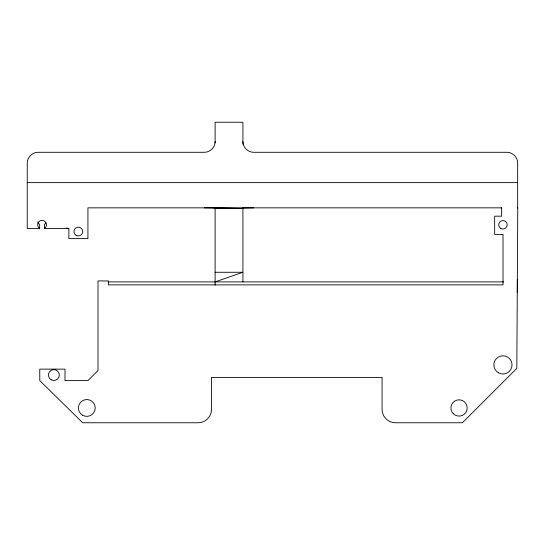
<?xml version="1.0" encoding="UTF-8"?>
<svg xmlns="http://www.w3.org/2000/svg" width="545" height="545" viewBox="0 0 545 545"><rect width="100%" height="100%" fill="white"/><g stroke="black" fill="none" stroke-linecap="round" stroke-linejoin="round"><path stroke-width="0.82" d="M517.348 279.285L517.273 292.631M215.118 141.564C215.159 147.307 210.132 152.334 204.389 152.293L37.986 152.293C32.237 152.259 27.216 157.287 27.25 163.03L27.25 228.43L39.649 228.43L39.649 224.404L38.947 223.866A4.394 4.394 0 0 1 37.816 221.897M45.855 222.953A4.394 4.394 0 0 1 45.16 223.866L44.458 224.404L44.458 228.43L45.16 227.892A4.394 4.394 0 0 0 45.16 221.679A4.394 4.394 0 0 0 38.947 221.679A4.394 4.394 0 0 0 38.947 227.892L39.649 228.43M215.118 281.894L242.92 272.275L215.118 272.275M242.92 208.074L253.657 207.849L253.657 207.488M27.25 182.623L517.668 182.623M501.645 207.849L87.929 207.849L87.929 238.628L68.874 238.628L68.874 228.43L66.429 228.028M517.307 207.849L517.75 207.849L517.75 209.982L516.83 368.318L462.385 422.763L395.493 422.763A13.421 13.421 0 0 1 382.072 409.343L382.072 377.406L211.515 377.406L211.515 409.343A13.421 13.421 0 0 1 198.094 422.763L82.69 422.763L39.765 380.608L39.765 369.129L64.998 369.129L64.998 380.608L87.929 380.608L98.011 370.532L98.011 280.941L108.435 280.941L108.435 284.878L503.015 284.878L503.015 234.425L494.656 234.425L494.656 216.174L501.645 216.174L501.645 207.488M242.92 208.435L215.118 208.435L242.92 208.435L215.118 207.849M44.458 228.43L68.874 228.43M108.189 281.894L503.682 281.894M242.92 141.564C242.886 147.307 247.914 152.334 253.657 152.293L506.932 152.293C512.682 152.259 517.702 157.287 517.668 163.03L517.668 207.849M242.92 144.241L242.92 122.237L215.118 122.237L215.118 142.879M242.92 207.659L242.92 281.894M215.118 207.659L215.118 285.11M204.389 207.488L204.389 207.849A10.736 0.395 0 0 1 215.118 208.251M76.157 235.338A4.394 4.394 0 0 0 82.745 231.536A4.394 4.394 0 0 0 76.157 227.735A4.394 4.394 0 0 0 76.157 235.338M51.141 379.77A5.464 5.464 0 0 0 59.337 375.035A5.464 5.464 0 0 0 51.141 370.307A5.464 5.464 0 0 0 51.141 379.77M82.588 415.249A8.42 8.42 0 0 0 95.212 407.96A8.42 8.42 0 0 0 82.588 400.67A8.42 8.42 0 0 0 82.588 415.249M453.29 413.716A8.148 8.148 0 0 0 466.922 410.065A8.148 8.148 0 0 0 456.942 400.091A8.148 8.148 0 0 0 453.29 413.716M498.403 372.78A9.088 9.088 0 0 0 512.034 364.912A9.088 9.088 0 0 0 498.403 357.036A9.088 9.088 0 0 0 498.403 372.78M500.828 228.457A4.244 4.244 0 0 0 507.184 224.785A4.244 4.244 0 0 0 500.828 221.113A4.244 4.244 0 0 0 500.828 228.457"/></g></svg>
